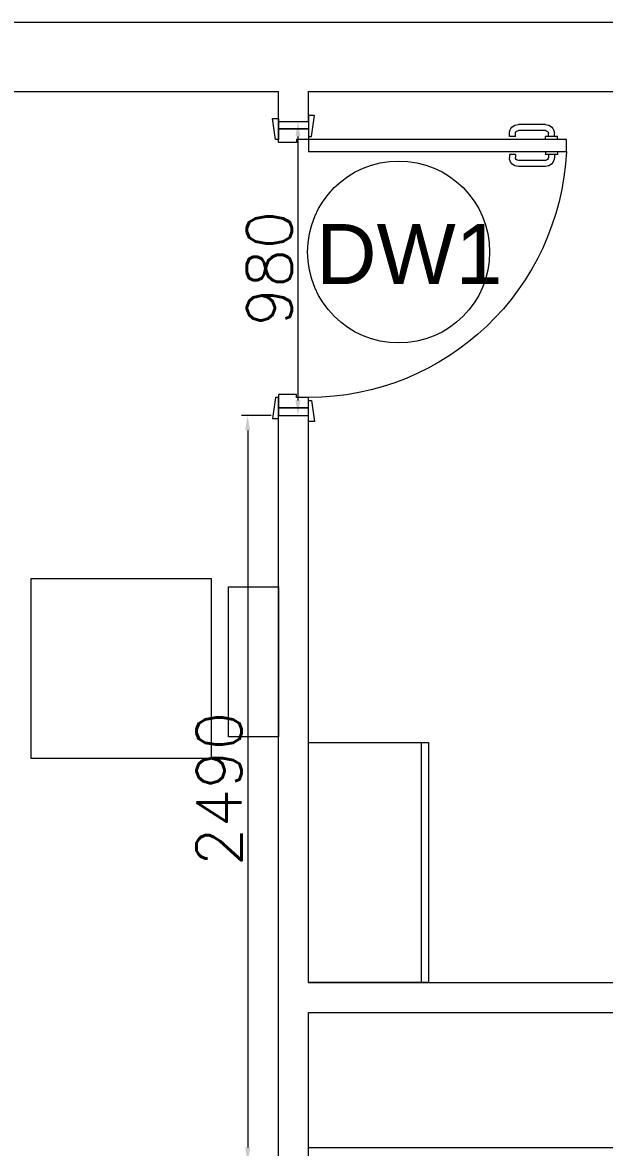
# Model space of a CAD drawing. Header units: millimetres. Extents: x -2143172 to 5255, y -610845 to 279739.
# Drawn here: x -1136418 to -1134478, y -576468 to -572718 of the extents above; entities that cross this region are included whole.
import ezdxf

# ---------------------------------------------------------------- set-up
doc = ezdxf.new("R2010")
doc.units = ezdxf.units.MM
doc.header["$LTSCALE"] = 30
doc.layers.get('0').update_dxf_attribs({"lineweight": 5})
doc.layers.get('Defpoints').update_dxf_attribs({"lineweight": 5})
for name, color, linetype, lineweight in [('dims.', 152, 'Continuous', 5), ('DTAG', 20, 'Continuous', 9), ('LOADING', 163, 'Continuous', 5), ('Walls', 32, 'Continuous', 5)]:
    doc.layers.add(name, color=color, linetype=linetype, lineweight=lineweight)
doc.layers.add('Meubles', color=7, linetype='Continuous', lineweight=5, true_color=0xa6b1d3)
doc.layers.add('Wooden Joinery', color=7, linetype='Continuous', lineweight=5, true_color=0x521300)
doc.styles.add('SIMPLEX', font='SIMPLEX.shx', dxfattribs={"height": 150})
doc.styles.add('TTLB-A0-JeddahDP$0$swis721', font='swiss.ttf')
doc.dimstyles.new('Buk', dxfattribs={"dimtxt": 150, "dimasz": 50, "dimexe": 20, "dimexo": 25, "dimgap": 20, "dimtad": 1, "dimdec": 0, "dimrnd": 5, "dimdsep": 46, "dimtxsty": 'SIMPLEX', "dimcen": 0, "dimdle": 20, "dimclrd": 256, "dimclre": 256, "dimclrt": 256, "dimadec": 0, "dimazin": 0, "dimtfac": 0.0075, "dimtdec": 0, "dimtmove": 1, "dimatfit": 2, "dimldrblk": 'ARCHTICK', "dimfxl": 1, "dimtolj": 1, "dimtzin": 0, "dimlwd": -1, "dimlwe": -1, "dimarcsym": 0})

# ---------------------------------------------------------------- blocks, each defined once
blk = doc.blocks.new('*D509')
at = {"layer": 'Defpoints', "color": 0, "transparency": 16777216}
for p in [(-1135514, -573048.1), (-1135514, -574028.1), (-1135499.7, -574028.1)]:
    blk.add_point(p, dxfattribs=at)
at = {"layer": 'dims.', "linetype": 'Continuous', "transparency": 16777216}
for p, q in [((-1135489, -573048.1), (-1135479.7, -573048.1)), ((-1135489, -574028.1), (-1135479.7, -574028.1))]:
    blk.add_line(p, q, dxfattribs=at)
at = {"layer": 'dims.', "transparency": 16777216}
blk.add_line((-1135499.7, -573098.1), (-1135499.7, -573978.1), dxfattribs=at)
for points in [[(-1135508, -573098.1), (-1135491.3, -573098.1), (-1135499.7, -573048.1)], [(-1135508, -573978.1), (-1135491.3, -573978.1), (-1135499.7, -574028.1)]]:
    blk.add_solid(points, dxfattribs=at)
at = {"layer": 'dims.', "transparency": 16777216, "insert": (-1135594.7, -573538.1), "char_height": 150, "attachment_point": 5, "rotation": 90, "style": 'SIMPLEX'}
blk.add_mtext('\\A1;980', dxfattribs=at)
blk = doc.blocks.new('_ArchTick')
at = {"color": 0, "linetype": 'ByBlock', "const_width": 0.15}
blk.add_lwpolyline([(-0.5, -0.5), (0.5, 0.5)], dxfattribs=at)
blk = doc.blocks.new('*D510')
at = {"layer": 'Defpoints', "color": 0, "transparency": 16777216}
for p in [(-1135564, -574028.1), (-1135667.1, -576518.1), (-1135564, -576518.1)]:
    blk.add_point(p, dxfattribs=at)
at = {"layer": 'dims.', "linetype": 'Continuous', "transparency": 16777216}
for p, q in [((-1135589, -574028.1), (-1135687.1, -574028.1)), ((-1135589, -576518.1), (-1135687.1, -576518.1))]:
    blk.add_line(p, q, dxfattribs=at)
at = {"layer": 'dims.', "transparency": 16777216}
blk.add_line((-1135667.1, -574078.1), (-1135667.1, -576468.1), dxfattribs=at)
for points in [[(-1135675.5, -574078.1), (-1135658.8, -574078.1), (-1135667.1, -574028.1)], [(-1135675.5, -576468.1), (-1135658.8, -576468.1), (-1135667.1, -576518.1)]]:
    blk.add_solid(points, dxfattribs=at)
at = {"layer": 'dims.', "transparency": 16777216, "insert": (-1135762.1, -575273.1), "char_height": 150, "attachment_point": 5, "rotation": 90, "style": 'SIMPLEX'}
blk.add_mtext('\\A1;2490', dxfattribs=at)
blk = doc.blocks.new('A$C72370EFE')
at = {"layer": 'Wooden Joinery'}
for p, q in [((-0.01, -0.03), (-0.01, -0.07)), ((0, -0.03), (-0.01, -0.03)), ((0.04, -0.03), (0.05, -0.03)), ((0.05, -0.03), (0.05, -0.07)), ((-0.05, -0.07), (-0.05, -0.16)), ((-0.03, -0.07), (-0.03, -0.16)), ((-0.01, -0.04), (-0.02, -0.04)), ((-0.01, -0.06), (-0.02, -0.06)), ((0, -0.07), (-0.01, -0.07)), ((0.04, -0.07), (0.05, -0.07)), ((0.05, -0.04), (0.06, -0.04)), ((0.05, -0.06), (0.06, -0.06)), ((0.07, -0.07), (0.07, -0.16)), ((0.09, -0.07), (0.09, -0.16)), ((-0.01, -0.17), (-0.02, -0.17)), ((-0.01, -0.17), (-0.01, -0.19)), ((0.05, -0.17), (0.06, -0.17)), ((0.05, -0.17), (0.05, -0.19)), ((-0.01, -0.19), (-0.02, -0.19)), ((0.05, -0.19), (0.06, -0.19))]:
    blk.add_line(p, q, dxfattribs=at)
for centre, radius, start, end in [((-0.02, -0.07), 0.03, 90, 180), ((-0.02, -0.07), 0.01, 90, 180), ((0.06, -0.07), 0.03, 0, 90), ((0.06, -0.07), 0.01, 0, 90), ((-0.02, -0.16), 0.03, 180, 270), ((-0.02, -0.16), 0.01, 180, 270), ((0.06, -0.16), 0.01, 270, 0), ((0.06, -0.16), 0.03, 270, 0)]:
    blk.add_arc(centre, radius, start, end, dxfattribs=at)
blk = doc.blocks.new('A$C5DAD61B4')
at = {"layer": 'Wooden Joinery'}
for points in [[(80, 959.1), (80, 969.1), (10, 979.1), (10, 959.1)], [(940, 959.1), (940, 969.1), (1010, 979.1), (1010, 959.1)], [(70, 859.1), (70, 849.1), (0, 839.1), (0, 859.1)], [(120, 859.1), (120, 0), (80, 0), (80, 859.1)], [(950, 859.1), (950, 849.1), (1020, 839.1), (1020, 859.1)]]:
    blk.add_lwpolyline(points, close=True, dxfattribs=at)
for points in [[(45, 859.1), (45, 959.1), (20, 959.1), (20, 859.1), (45, 859.1)], [(45, 859.1), (80, 859.1), (80, 899.1), (90, 899.1), (90, 959.1), (45, 959.1), (45, 859.1)], [(975, 859.1), (940, 859.1), (940, 899.1), (930, 899.1), (930, 959.1), (975, 959.1), (975, 859.1)], [(975, 859.1), (975, 959.1), (1000, 959.1), (1000, 859.1), (975, 859.1)]]:
    blk.add_lwpolyline(points, dxfattribs=at)
blk.add_arc((80, 859.1), 860, 272.666, 0, dxfattribs=at)
at = {"layer": 'Wooden Joinery', "xscale": 999.9999999998854, "yscale": 999.9999999998854, "zscale": 999.9999999998854, "rotation": 180}
blk.add_blockref('A$C72370EFE', (120, 0), dxfattribs=at)
blk = doc.blocks.new('SHOULDER WHEEL')
at = {"layer": 'Meubles', "elevation": 0}
for points in [[(-946167.7, -380007.7), (-945567.5, -380007.7), (-945567.5, -380607.7), (-946167.7, -380607.7)], [(-946392.1, -380080), (-946225.5, -380080), (-946225.5, -380579.6), (-946392.1, -380579.6)]]:
    blk.add_lwpolyline(points, close=True, dxfattribs=at)
blk = doc.blocks.new('A$C164D1FF0')
at = {"layer": 'DTAG'}
blk.add_circle((0, 0), 303.3, dxfattribs=at)
at = {"layer": 'DTAG', "insert": (-275.2, 93.3), "char_height": 200, "width": 6547.939, "attachment_point": 1, "style": 'TTLB-A0-JeddahDP$0$swis721'}
blk.add_mtext('DW1', dxfattribs=at)
blk = doc.blocks.new('GF21027-P')
at = {"color": 0}
for p, q in [((0.4, 0.4), (-0.4, 0.4)), ((-0.4, 0.4), (-0.4, 0)), ((0.4, 0), (0.4, 0.4)), ((-0.4, 0.025), (0.4, 0.025)), ((-0.4, 0), (0.4, 0))]:
    blk.add_line(p, q, dxfattribs=at)

msp = doc.modelspace()

# ---------------------------------------------------------------- linework, layer by layer
at = {"layer": 'Walls'}
for p, q in [((-1133394.6, -572718.1, 0.1), (-1136544, -572718.1, 0.1)), ((-1136544, -572948.1, 0.1), (-1135564, -572948.1, 0.1)), ((-1135564, -573048.1, 0.1), (-1135564, -572948.1, 0.1)), ((-1135464, -573048.1, 0.1), (-1135464, -572948.1, 0.1)), ((-1135464, -572948.1, 0.1), (-1133391.4, -572948.1, 0.1)), ((-1135564, -573048.1, 0.1), (-1135464, -573048.1, 0.1)), ((-1135564, -574028.1, 0.1), (-1135464, -574028.1, 0.1)), ((-1135564, -576518.1, 0.1), (-1135564, -574028.1, 0.1)), ((-1135464, -575918.1, 0.1), (-1135464, -574028.1, 0.1)), ((-1135464, -575918.1, 0.1), (-1132944, -575918.1, 0.1)), ((-1135464, -575918.1, 0.1), (-1132944, -575918.1, 0.1)), ((-1135464, -576518.1, 0.1), (-1135464, -576018.1, 0.1)), ((-1135464, -576018.1, 0.1), (-1132944, -576018.1, 0.1)), ((-1135464, -576018.1, 0.1), (-1132944, -576018.1, 0.1))]:
    msp.add_line(p, q, dxfattribs=at)
at = {"layer": 'Wooden Joinery'}
msp.add_line((-1135464, -576468.1, 0.1), (-1132944, -576468.1, 0.1), dxfattribs=at)

# ---------------------------------------------------------------- block references
at = {"layer": 'DTAG'}
msp.add_blockref('A$C164D1FF0', (-1135163.9, -573483.1, -0.1), dxfattribs=at)
at = {"layer": 'LOADING', "rotation": 180}
msp.add_blockref('SHOULDER WHEEL', (-2081956.1, -955179.3, 0.1), dxfattribs=at)
at = {"layer": 'LOADING', "color": 1, "xscale": -1000, "yscale": 1000, "zscale": 1000, "rotation": 89.99999997908817}
msp.add_blockref('GF21027-P', (-1135064, -575518.1, 0.1), dxfattribs=at)
at = {"layer": 'Wooden Joinery', "xscale": -1, "rotation": 90}
msp.add_blockref('A$C5DAD61B4', (-1134605, -573028.1, 0.1), dxfattribs=at)

# ---------------------------------------------------------------- dimensions: what is measured, and where the dimension line sits
at = {"layer": 'dims.'}
for base, p1, p2, picture, middle in [((-1135499.7, -574028.1, 0.1), (-1135514, -573048.1, 0.1), (-1135514, -574028.1, 0.1), '*D509', (-1135594.7, -573538.1, 0.1)), ((-1135667.1, -576518.1, 0.1), (-1135564, -574028.1, 0.1), (-1135564, -576518.1, 0.1), '*D510', (-1135762.1, -575273.1, 0.1))]:
    dim = msp.add_linear_dim(base=base, p1=p1, p2=p2, angle=90, dimstyle='Buk', dxfattribs=at)
    dim.commit()
    dim.dimension.update_dxf_attribs({"geometry": picture, "text_midpoint": middle})

doc.saveas('drawing.dxf')
